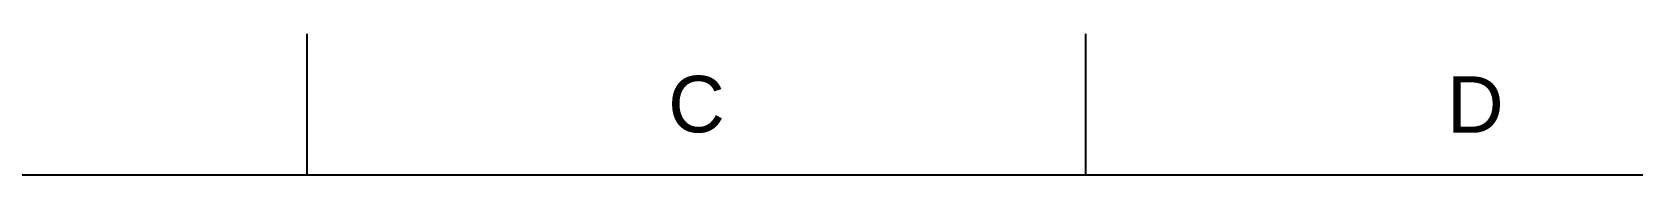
# Model space of a CAD drawing. Header units: millimetres. Extents: x 789 to 1209, y 393 to 987.
# Drawn here: x 932.3 to 1093.3, y 972.4 to 986.5 of the extents above; entities that cross this region are included whole.
import ezdxf

# ---------------------------------------------------------------- set-up
doc = ezdxf.new("R2010")
doc.units = ezdxf.units.MM
doc.header["$LTSCALE"] = 0.1
doc.styles.get("Standard").update_dxf_attribs({"font": 'arial.ttf'})

msp = doc.modelspace()

# ---------------------------------------------------------------- linework, layer by layer
for p, q in [((959.9779, 972.3843), (959.9779, 986.5257)), ((1038.3213, 972.3843), (1038.3213, 986.5257)), ((1195.0082, 972.3843), (803.291, 972.3843))]:
    msp.add_line(p, q)

# ---------------------------------------------------------------- texts
at = {"char_height": 5.6566, "attachment_point": 5}
for s, insert in [('C', (999.1496, 979.455)), ('D', (1077.493, 979.455))]:
    msp.add_mtext_dynamic_manual_height_columns(s, width=10, gutter_width=12.5, heights=[0], dxfattribs=dict(at, insert=insert))

doc.saveas('drawing.dxf')
